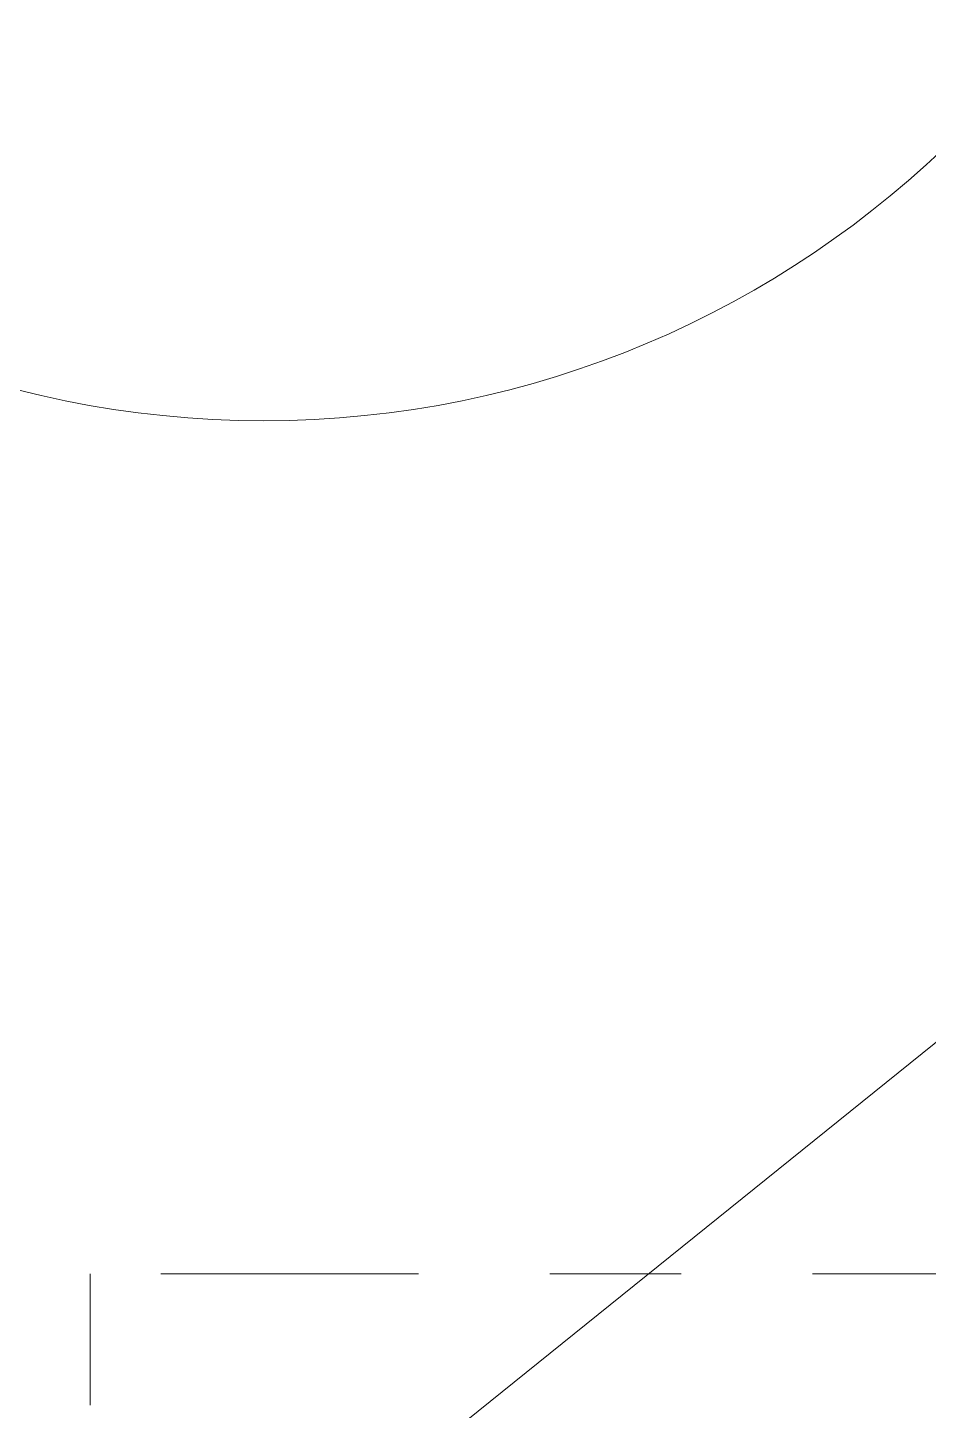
# Model space of a CAD drawing. Header units: millimetres. Extents: x 441156 to 441876, y 4514765 to 4515211.
# Drawn here: x 441240.065 to 441240.751, y 4514792.151 to 4514793.204 of the extents above; entities that cross this region are included whole.
import ezdxf

# ---------------------------------------------------------------- set-up
doc = ezdxf.new("R2010")
doc.units = ezdxf.units.MM
doc.linetypes.add('IMPORT-Dot 2mm', pattern=[0.0018, 0.0012, -0.0006])
doc.layers.add('A-DETL', color=7, linetype='Continuous', lineweight=50, true_color=0x008000)
doc.layers.add('G-ANNO-TEXT', color=7, linetype='Continuous', lineweight=9)

msp = doc.modelspace()

# ---------------------------------------------------------------- linework, layer by layer
at = {"layer": 'A-DETL', "color": 7, "linetype": 'IMPORT-Dot 2mm', "lineweight": 18}
for p, q in [((441240.26633286, 4514792.25493466, -0.00000053), (441240.11237065, 4514792.2549011, -0.00000053)), ((441240.11237065, 4514792.2549011, -0.00000053), (441240.1127903, 4514790.32958525, -0.00000053)), ((441240.26235334, 4514792.25489698, -0.00000053), (441242.7653851, 4514792.25489698, -0.00000053))]:
    msp.add_line(p, q, dxfattribs=at)
at = {"layer": 'A-DETL', "color": 7, "lineweight": 18}
msp.add_circle((441240.24452927, 4514793.65425962, -0.00000053), 0.75, dxfattribs=at)
at = {"layer": 'G-ANNO-TEXT'}
msp.add_line((441241.25724124, 4514792.83447046, -0.00000053), (441239.21585564, 4514791.19053393, -0.00000053), dxfattribs=at)

doc.saveas('drawing.dxf')
